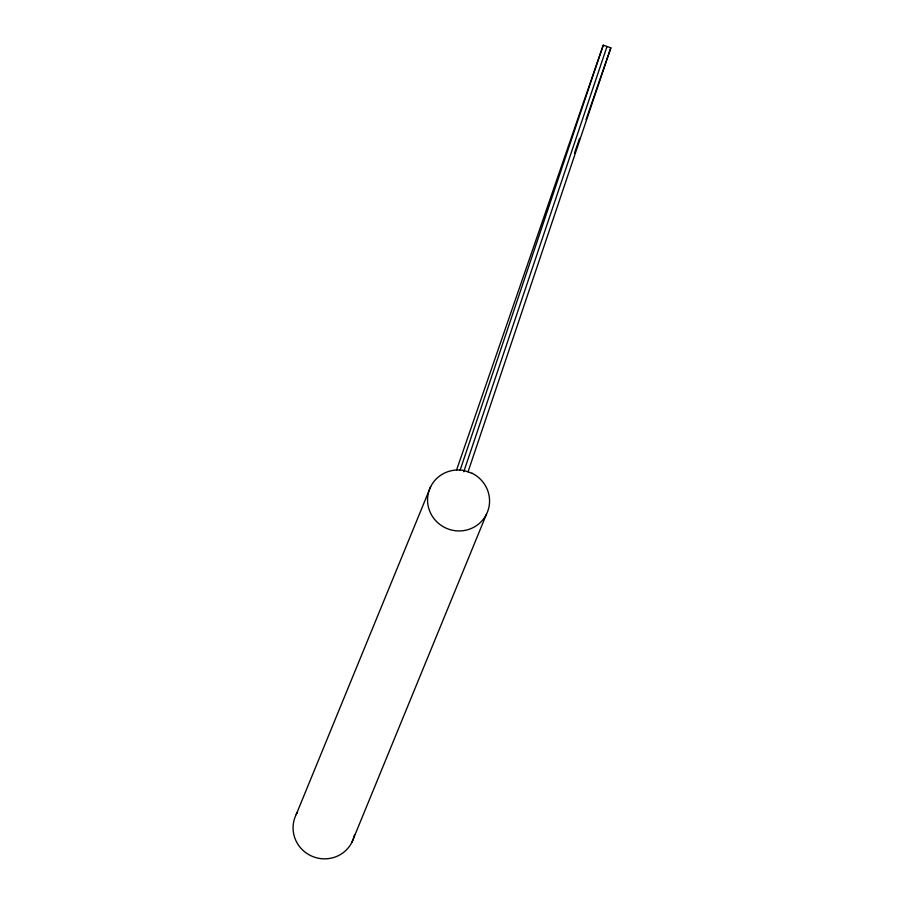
<?xml version="1.0" encoding="UTF-8"?>
<svg xmlns="http://www.w3.org/2000/svg" width="904" height="904" viewBox="0 0 904 904"><rect width="100%" height="100%" fill="white"/><g stroke="black" fill="none" stroke-linecap="round" stroke-linejoin="round"><path stroke-width="1.36" d="M460.023 470.442L603.239 45.2L610.844 47.822L468.08 471.73M463.786 471.741L607.013 46.499M456.576 470.012L603.239 45.2M574.526 153.025L579.588 138.368M586.018 119.735L610.844 47.822M296.196 814.572L430.666 486.691M351.984 842.155L486.465 514.263M354.537 834.641A31.12 30.374 22.3 0 1 313.021 856.653A31.12 30.374 22.3 0 1 297.472 812.267M472.114 473.289L464.441 470.645A31.12 30.374 22.3 0 0 428.485 507.381A31.12 30.374 22.3 0 0 478.114 524.456A31.12 30.374 22.3 0 0 472.114 473.289"/></g></svg>
